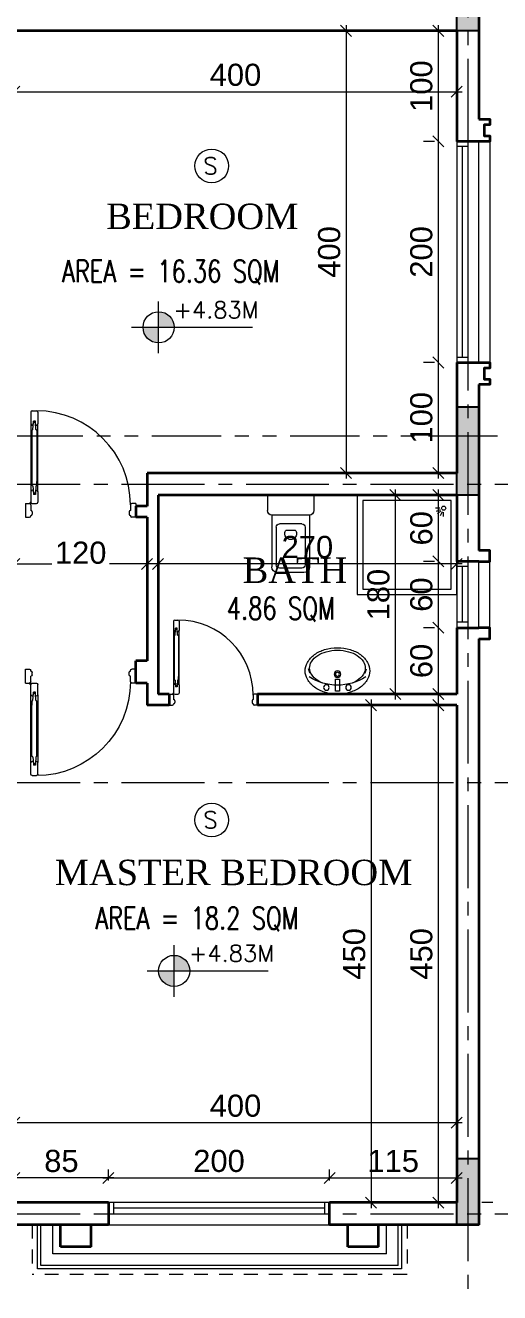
# Model space of a CAD drawing. Header units: millimetres. Extents: x -11627 to -10952, y 10244 to 10588.
# Drawn here: x -11304.41 to -11300.12, y 10449.61 to 10461.08 of the extents above; entities that cross this region are included whole.
import ezdxf

# ---------------------------------------------------------------- set-up
doc = ezdxf.new("R2010")
doc.units = ezdxf.units.MM
doc.header["$PDMODE"] = 35
for name, pattern in [('DOT', [0.25, 0, -0.25]), ('GROUND FLOOR XREF - option 3$0$FATHER FR$0$CENTER2', [1.125, 0.75, -0.125, 0.125, -0.125]), ('HIDDEN2', [0.1875, 0.125, -0.0625]), ('PHANTOM2', [1.25, 0.625, -0.125, 0.125, -0.125, 0.125, -0.125])]:
    doc.linetypes.add(name, pattern=pattern)
doc.layers.get('0').update_dxf_attribs({"lineweight": 5})
doc.layers.get('DEFPOINTS').update_dxf_attribs({"lineweight": 5})
for name, color, linetype, lineweight in [('A-AXIS LINE', 8, 'GROUND FLOOR XREF - option 3$0$FATHER FR$0$CENTER2', 0), ('A-GEN DIMS INTERNAL', 86, 'Continuous', 5), ('A-LEVEL TAG', 23, 'Continuous', 9), ('A-TEXT', 3, 'Continuous', 13), ('DIM IN', 191, 'Continuous', 5), ('DOORS', 30, 'Continuous', 9), ('FIRE', 2, 'Continuous', 5), ('S-COL HATCH', 5, 'Continuous', 15), ('SANIT', 241, 'Continuous', 0), ('SECTION', 3, 'PHANTOM2', 5), ('STAIR', 34, 'Continuous', 5), ('SYMBOLS LEVEL', 233, 'Continuous', 5), ('text1', 32, 'Continuous', 9), ('WALLS', 4, 'Continuous', 35), ('Window', 57, 'Continuous', 13)]:
    doc.layers.add(name, color=color, linetype=linetype, lineweight=lineweight)
for name, color, linetype in [('A-SECTION LINE', 230, 'GROUND FLOOR XREF - option 3$0$FATHER FR$0$CENTER2'), ('CivilDefense', 2, 'Continuous'), ('col1', 6, 'Continuous')]:
    doc.layers.add(name, color=color, linetype=linetype)
doc.styles.add('GROUND FLOOR XREF - option 3$0$STYLE1', font='arial.ttf', dxfattribs={"height": 0.2})
doc.styles.add('ROMANS', font='romans.shx', dxfattribs={"width": 0.85})
doc.styles.add('SIMPLEX', font='romans.shx', dxfattribs={"width": 0.75})
doc.styles.add('STYLE2', font='times.ttf', dxfattribs={"height": 0.25})
doc.styles.add('T20-200', font='ROMANS.SHX', dxfattribs={"height": 0.4})
doc.dimstyles.new('DIM 100', dxfattribs={"dimtxt": 0.2, "dimasz": 0.1, "dimexe": 0.15, "dimexo": 0.2, "dimgap": 0.05, "dimtad": 1, "dimdec": 0, "dimlfac": 100, "dimzin": 1, "dimdsep": 46, "dimtxsty": 'GROUND FLOOR XREF - option 3$0$STYLE1', "dimblk": 'OBLIQUE', "dimcen": 0.02, "dimdle": 0.05, "dimclrd": 256, "dimclre": 6, "dimclrt": 3, "dimadec": 1, "dimazin": 0, "dimtfac": 0.9, "dimtdec": 0, "dimtix": 1, "dimtofl": 0, "dimtmove": 2, "dimatfit": 3, "dimldrblk": 'ARCHTICK', "dimfxl": 1, "dimtolj": 1, "dimtzin": 12, "dimlwd": -1, "dimlwe": -1, "dimarcsym": 0})

# ---------------------------------------------------------------- blocks, each defined once
blk = doc.blocks.new('_Oblique')
at = {"color": 0, "linetype": 'ByBlock', "lineweight": -2}
blk.add_line((-0.5, -0.5), (0.5, 0.5), dxfattribs=at)
blk = doc.blocks.new('*D973')
at = {"layer": 'A-GEN DIMS INTERNAL', "color": 6, "linetype": 'DOT', "transparency": 16777216}
for p, q in [((-11300.655, 10454.926), (-11301.43, 10454.926)), ((-11300.18, 10450.426), (-11301.43, 10450.426))]:
    blk.add_line(p, q, dxfattribs=at)
at = {"layer": 'A-GEN DIMS INTERNAL', "transparency": 16777216}
blk.add_line((-11301.28, 10454.976), (-11301.28, 10450.376), dxfattribs=at)
at = {"layer": 'DEFPOINTS', "color": 0, "transparency": 16777216}
for p in [(-11300.455, 10454.926), (-11301.28, 10450.426), (-11299.98, 10450.426)]:
    blk.add_point(p, dxfattribs=at)
at = {"layer": 'A-GEN DIMS INTERNAL', "transparency": 16777216, "xscale": 0.1, "yscale": 0.1, "zscale": 0.1}
for p, rotation in [((-11301.28, 10454.926), 90), ((-11301.28, 10450.426), 270)]:
    blk.add_blockref('_Oblique', p, dxfattribs=dict(at, rotation=rotation))
at = {"layer": 'A-GEN DIMS INTERNAL', "color": 3, "transparency": 16777216, "insert": (-11301.432, 10452.676), "char_height": 0.2, "attachment_point": 5, "rotation": 90, "style": 'GROUND FLOOR XREF - option 3$0$STYLE1'}
blk.add_mtext('\\A1;450', dxfattribs=at)
blk = doc.blocks.new('_ArchTick')
at = {"color": 0, "linetype": 'ByBlock', "const_width": 0.15}
blk.add_lwpolyline([(-0.5, -0.5), (0.5, 0.5)], dxfattribs=at)
blk = doc.blocks.new('*D978')
at = {"layer": 'A-GEN DIMS INTERNAL', "color": 6, "linetype": 'DOT', "transparency": 16777216}
for p, q in [((-11304.506, 10451.35), (-11304.506, 10451.3)), ((-11300.506, 10450.913), (-11300.506, 10451.3))]:
    blk.add_line(p, q, dxfattribs=at)
at = {"layer": 'A-GEN DIMS INTERNAL', "transparency": 16777216}
blk.add_line((-11304.556, 10451.15), (-11300.456, 10451.15), dxfattribs=at)
at = {"layer": 'DEFPOINTS', "color": 0, "transparency": 16777216}
for p in [(-11304.506, 10451.15), (-11300.506, 10451.15), (-11300.506, 10450.713)]:
    blk.add_point(p, dxfattribs=at)
at = {"layer": 'A-GEN DIMS INTERNAL', "transparency": 16777216, "xscale": 0.1, "yscale": 0.1, "zscale": 0.1, "rotation": 180}
blk.add_blockref('_Oblique', (-11304.506, 10451.15), dxfattribs=at)
at = {"layer": 'A-GEN DIMS INTERNAL', "transparency": 16777216, "xscale": 0.1, "yscale": 0.1, "zscale": 0.1}
blk.add_blockref('_Oblique', (-11300.506, 10451.15), dxfattribs=at)
at = {"layer": 'A-GEN DIMS INTERNAL', "color": 3, "transparency": 16777216, "insert": (-11302.506, 10451.302), "char_height": 0.2, "attachment_point": 5, "style": 'GROUND FLOOR XREF - option 3$0$STYLE1'}
blk.add_mtext('\\A1;400', dxfattribs=at)
blk = doc.blocks.new('D-P-10-80')
at = {"color": 0}
for p, q in [((0.04, 0.76), (0.04, 0.6753)), ((0.05, 0.77), (0.08, 0.77)), ((0.09, 0.76), (0.09, 0.6753)), ((0.043, 0.6753), (0.04, 0.6753)), ((0.04, 0.6753), (0.04, 0.1853)), ((0.0542, 0.6339), (0.0577, 0.6853)), ((0.0559, 0.6657), (0.0578, 0.6953)), ((0.0723, 0.6853), (0.0577, 0.6853)), ((0.0722, 0.6953), (0.0578, 0.6953)), ((0.0741, 0.6657), (0.0722, 0.6953)), ((0.0758, 0.6339), (0.0723, 0.6853)), ((0.087, 0.6753), (0.09, 0.6753)), ((0.09, 0.1853), (0.09, 0.6753)), ((0.0462, 0.6273), (0.0462, 0.2333)), ((0.0477, 0.6273), (0.0462, 0.6273)), ((0.0823, 0.6273), (0.0837, 0.6273)), ((0.0837, 0.6273), (0.0837, 0.2333)), ((0.043, 0.1853), (0.04, 0.1853)), ((0.04, 0.1853), (0.04, 0.11)), ((0.0462, 0.2333), (0.0462, 0.2594)), ((0.0477, 0.2333), (0.0462, 0.2333)), ((0.0542, 0.2267), (0.0577, 0.1753)), ((0.0559, 0.1949), (0.0578, 0.1653)), ((0.0741, 0.1949), (0.0722, 0.1653)), ((0.0758, 0.2267), (0.0723, 0.1753)), ((0.0823, 0.2333), (0.0837, 0.2333)), ((0.0837, 0.2333), (0.0837, 0.2594)), ((0.087, 0.1853), (0.09, 0.1853)), ((0.09, 0.1853), (0.09, 0.11)), ((0, 0.1), (0.03, 0.1)), ((0, 0.1), (0, 0)), ((0.0275, 0.1015), (0.0275, 0.101)), ((0.0285, 0.1025), (0.0365, 0.1025)), ((0.0285, 0.1), (0.0375, 0.1)), ((0.0332, 0.1025), (0.0355, 0.1025)), ((0.0365, 0.1025), (0.0348, 0.1025)), ((0.0375, 0.1115), (0.0375, 0.1035)), ((0.0375, 0.1045), (0.0375, 0.1035)), ((0.0418, 0.1025), (0.0375, 0.1025)), ((0.0375, 0.1025), (0.0375, 0.0981)), ((0.0385, 0.1125), (0.039, 0.1125)), ((0.04, 0.1115), (0.04, 0.1025)), ((0.05, 0.1), (0.08, 0.1)), ((0.0723, 0.1753), (0.0577, 0.1753)), ((0.0722, 0.1653), (0.0578, 0.1653)), ((0.8, 0.1), (0.77, 0.1)), ((0.8, 0.1), (0.8, 0)), ((0, 0), (0.03, 0)), ((0.04, 0.09), (0.04, 0.05)), ((0.04, 0.05), (0.04, 0.05)), ((0.04, 0.013), (0.04, 0.01)), ((0.05, 0.04), (0.05, 0.023)), ((0.75, 0.04), (0.75, 0.023)), ((0.76, 0.09), (0.76, 0.05)), ((0.76, 0.05), (0.76, 0.05)), ((0.76, 0.013), (0.76, 0.01)), ((0.8, 0), (0.77, 0))]:
    blk.add_line(p, q, dxfattribs=at)
for radius in [0.00367, 0.00201]:
    blk.add_circle((0.0375, 0.1025), radius, dxfattribs=at)
for centre, radius, start, end in [((0.05, 0.76), 0.01, 90, 180), ((0.08, 0.76), 0.01, 0, 90), ((0.08, 0.09), 0.68, 0, 90), ((0.053, 0.6753), 0.01, 180, 286.63777), ((0.077, 0.6753), 0.01, 253.36223, 0), ((0.0542, 0.6273), 0.00659, 89.38142, 180.00035), ((0.0757, 0.6273), 0.00659, 359.9999, 90.61858), ((0.053, 0.1853), 0.01, 73.36223, 180), ((0.0542, 0.2333), 0.00659, 179.99965, 270.61858), ((0.077, 0.1853), 0.01, 0, 106.63777), ((0.0757, 0.2333), 0.00659, 269.38142, 0.0001), ((0.0285, 0.1015), 0.001, 90, 180), ((0.0285, 0.101), 0.001, 180, 270), ((0.03, 0.09), 0.01, 0, 90), ((0.0365, 0.1035), 0.001, 270, 0), ((0.0385, 0.1115), 0.001, 90, 180), ((0.0375, 0.1025), 0.0025, 270, 0), ((0.039, 0.1115), 0.001, 0, 90), ((0.05, 0.11), 0.01, 180, 270), ((0.08, 0.11), 0.01, 270, 0), ((0.77, 0.09), 0.01, 90, 180), ((0.03, 0.01), 0.01, 270, 0), ((0.04, 0.04), 0.01, 0, 90), ((0.04, 0.023), 0.01, 270, 0), ((0.76, 0.04), 0.01, 90, 180), ((0.76, 0.023), 0.01, 180, 270), ((0.77, 0.01), 0.01, 180, 270)]:
    blk.add_arc(centre, radius, start, end, dxfattribs=at)
blk = doc.blocks.new('*D980')
at = {"layer": 'A-GEN DIMS INTERNAL', "transparency": 16777216}
blk.add_line((-11301.06, 10454.976), (-11301.06, 10456.876), dxfattribs=at)
at = {"layer": 'A-GEN DIMS INTERNAL', "color": 6, "linetype": 'DOT', "transparency": 16777216}
for p, q in [((-11301.26, 10456.826), (-11301.21, 10456.826)), ((-11301.26, 10455.026), (-11301.21, 10455.026))]:
    blk.add_line(p, q, dxfattribs=at)
at = {"layer": 'DEFPOINTS', "color": 0, "transparency": 16777216}
for p in [(-11301.06, 10456.826), (-11301.06, 10456.826), (-11301.06, 10455.026)]:
    blk.add_point(p, dxfattribs=at)
at = {"layer": 'A-GEN DIMS INTERNAL', "transparency": 16777216, "xscale": 0.1, "yscale": 0.1, "zscale": 0.1}
for p, rotation in [((-11301.06, 10456.826), 90), ((-11301.06, 10455.026), 270)]:
    blk.add_blockref('_Oblique', p, dxfattribs=dict(at, rotation=rotation))
at = {"layer": 'A-GEN DIMS INTERNAL', "color": 3, "transparency": 16777216, "insert": (-11301.213, 10455.926), "char_height": 0.2, "attachment_point": 5, "rotation": 90, "style": 'GROUND FLOOR XREF - option 3$0$STYLE1'}
blk.add_mtext('\\A1;180', dxfattribs=at)
blk = doc.blocks.new('*D981')
at = {"layer": 'A-GEN DIMS INTERNAL', "transparency": 16777216}
blk.add_line((-11300.456, 10456.204), (-11303.256, 10456.204), dxfattribs=at)
at = {"layer": 'A-GEN DIMS INTERNAL', "color": 6, "linetype": 'DOT', "transparency": 16777216}
for p, q in [((-11303.206, 10456.071), (-11303.206, 10456.054)), ((-11300.506, 10456.071), (-11300.506, 10456.054))]:
    blk.add_line(p, q, dxfattribs=at)
at = {"layer": 'DEFPOINTS', "color": 0, "transparency": 16777216}
for p in [(-11303.206, 10456.271), (-11300.506, 10456.271), (-11303.206, 10456.204)]:
    blk.add_point(p, dxfattribs=at)
at = {"layer": 'A-GEN DIMS INTERNAL', "transparency": 16777216, "xscale": 0.1, "yscale": 0.1, "zscale": 0.1, "rotation": 180}
blk.add_blockref('_Oblique', (-11303.206, 10456.204), dxfattribs=at)
at = {"layer": 'A-GEN DIMS INTERNAL', "transparency": 16777216, "xscale": 0.1, "yscale": 0.1, "zscale": 0.1}
blk.add_blockref('_Oblique', (-11300.506, 10456.204), dxfattribs=at)
at = {"layer": 'A-GEN DIMS INTERNAL', "color": 3, "transparency": 16777216, "insert": (-11301.856, 10456.356), "char_height": 0.2, "attachment_point": 5, "style": 'GROUND FLOOR XREF - option 3$0$STYLE1'}
blk.add_mtext('\\A1;270', dxfattribs=at)
blk = doc.blocks.new('A$C29A4714D')
at = {"layer": 'SYMBOLS LEVEL'}
for p, q in [((-0.21, 0), (-0.21, -0.14)), ((-0.21, 0), (0.21, 0)), ((0.21, 0), (0.21, -0.14)), ((-0.17, -0.18), (0.17, -0.18)), ((-0.17, -0.18), (-0.17, -0.65)), ((0.17, -0.18), (0.17, -0.65)), ((-0.13, -0.29), (-0.13, -0.63)), ((-0.1, -0.26), (0.1, -0.26)), ((-0.044, -0.319), (0.044, -0.319)), ((0.13, -0.29), (0.13, -0.63)), ((-0.1, -0.66), (0.1, -0.66)), ((-0.12, -0.7), (0.12, -0.7))]:
    blk.add_line(p, q, dxfattribs=at)
blk.add_lwpolyline([(-0.044, -0.319, 0.054167), (-0.049, -0.329, 0.099427), (-0.053, -0.349, 0.099427), (-0.049, -0.369, 0.098874), (-0.038, -0.386, 0.098102), (-0.02, -0.398, 0.097563), (0, -0.402, 0.097563), (0.02, -0.398, 0.098102), (0.038, -0.386, 0.098874), (0.049, -0.369, 0.099427), (0.053, -0.349, 0.099427), (0.049, -0.329, 0.054167), (0.044, -0.319, 0.098102)], format="xyb", dxfattribs=at)
for centre, radius, start, end in [((-0.17, -0.14), 0.04, 180, 270), ((0.17, -0.14), 0.04, 270, 0), ((-0.1, -0.29), 0.03, 90, 180), ((0.1, -0.29), 0.03, 0, 90), ((-0.12, -0.65), 0.05, 180, 270), ((-0.1, -0.63), 0.03, 180, 270), ((0.1, -0.63), 0.03, 270, 0), ((0.12, -0.65), 0.05, 270, 0)]:
    blk.add_arc(centre, radius, start, end, dxfattribs=at)
blk = doc.blocks.new('A$C1227080D')
at = {"layer": 'SYMBOLS LEVEL'}
blk.add_lwpolyline([(0.292, 0.21, 0.131574), (0.272, 0.286, 0.10661), (0.207, 0.358, 0.083598), (0.116, 0.403, 0.07239), (0, 0.42, 0.07239), (-0.116, 0.403, 0.083598), (-0.207, 0.358, 0.10661), (-0.272, 0.286, 0.131574), (-0.292, 0.21, 0.131574), (-0.272, 0.134, 0.10661), (-0.207, 0.062, 0.083598), (-0.116, 0.017, 0.07239), (0, 0, 0.07239), (0.116, 0.017, 0.083598), (0.207, 0.062, 0.10661), (0.272, 0.134, 0.131574)], format="xyb", close=True, dxfattribs=at)
for points in [[(0.139, 0.101, 0.040392), (0.178, 0.122, 0.107175), (0.235, 0.179, 0.144796), (0.252, 0.236, 0.144796), (0.235, 0.293, 0.107175), (0.178, 0.35, 0.077612), (0.101, 0.384, 0.064769), (0, 0.397, 0.064769), (-0.101, 0.384, 0.077612), (-0.178, 0.35, 0.107175), (-0.235, 0.293, 0.144796), (-0.252, 0.236, 0.144796), (-0.235, 0.179, 0.107175), (-0.178, 0.122, 0.040392), (-0.139, 0.101, 0.064769)], [(-0.256, 0.157, 0.147437), (0, 0.081, 0.147437), (0.256, 0.157)]]:
    blk.add_lwpolyline(points, format="xyb", dxfattribs=at)
for points in [[(-0.241, 0.189), (-0.251, 0.194), (-0.262, 0.23)], [(0.241, 0.189), (0.251, 0.194), (0.262, 0.23)]]:
    blk.add_lwpolyline(points, dxfattribs=at)
blk.add_lwpolyline([(-0.017, 0.135), (-0.017, 0.028), (0.017, 0.028), (0.017, 0.135)], close=True, dxfattribs=at)
for centre, radius in [((0, 0.18), 0.0297), ((0, 0.18), 0.018), ((-0.1, 0.06), 0.0251), ((0.1, 0.06), 0.0251)]:
    blk.add_circle(centre, radius, dxfattribs=at)
blk = doc.blocks.new('*D986')
at = {"layer": 'A-GEN DIMS INTERNAL', "color": 6, "linetype": 'DOT', "transparency": 16777216}
for p, q in [((-11303.655, 10450.626), (-11303.655, 10450.8)), ((-11301.655, 10450.626), (-11301.655, 10450.8))]:
    blk.add_line(p, q, dxfattribs=at)
at = {"layer": 'A-GEN DIMS INTERNAL', "transparency": 16777216}
blk.add_line((-11303.705, 10450.65), (-11301.605, 10450.65), dxfattribs=at)
at = {"layer": 'DEFPOINTS', "color": 0, "transparency": 16777216}
for p in [(-11301.655, 10450.65), (-11303.655, 10450.426), (-11301.655, 10450.426)]:
    blk.add_point(p, dxfattribs=at)
at = {"layer": 'A-GEN DIMS INTERNAL', "transparency": 16777216, "xscale": 0.1, "yscale": 0.1, "zscale": 0.1, "rotation": 180}
blk.add_blockref('_Oblique', (-11303.655, 10450.65), dxfattribs=at)
at = {"layer": 'A-GEN DIMS INTERNAL', "transparency": 16777216, "xscale": 0.1, "yscale": 0.1, "zscale": 0.1}
blk.add_blockref('_Oblique', (-11301.655, 10450.65), dxfattribs=at)
at = {"layer": 'A-GEN DIMS INTERNAL', "color": 3, "transparency": 16777216, "insert": (-11302.655, 10450.802), "char_height": 0.2, "attachment_point": 5, "style": 'GROUND FLOOR XREF - option 3$0$STYLE1'}
blk.add_mtext('\\A1;200', dxfattribs=at)
blk = doc.blocks.new('*D987')
at = {"layer": 'A-GEN DIMS INTERNAL', "color": 6, "linetype": 'DOT', "transparency": 16777216}
for p, q in [((-11301.655, 10450.626), (-11301.655, 10450.8)), ((-11300.506, 10450.626), (-11300.506, 10450.8))]:
    blk.add_line(p, q, dxfattribs=at)
at = {"layer": 'A-GEN DIMS INTERNAL', "transparency": 16777216}
blk.add_line((-11301.705, 10450.65), (-11300.456, 10450.65), dxfattribs=at)
at = {"layer": 'DEFPOINTS', "color": 0, "transparency": 16777216}
for p in [(-11300.506, 10450.65), (-11301.655, 10450.426), (-11300.506, 10450.426)]:
    blk.add_point(p, dxfattribs=at)
at = {"layer": 'A-GEN DIMS INTERNAL', "transparency": 16777216, "xscale": 0.1, "yscale": 0.1, "zscale": 0.1, "rotation": 180}
blk.add_blockref('_Oblique', (-11301.655, 10450.65), dxfattribs=at)
at = {"layer": 'A-GEN DIMS INTERNAL', "transparency": 16777216, "xscale": 0.1, "yscale": 0.1, "zscale": 0.1}
blk.add_blockref('_Oblique', (-11300.506, 10450.65), dxfattribs=at)
at = {"layer": 'A-GEN DIMS INTERNAL', "color": 3, "transparency": 16777216, "insert": (-11301.08, 10450.802), "char_height": 0.2, "attachment_point": 5, "style": 'GROUND FLOOR XREF - option 3$0$STYLE1'}
blk.add_mtext('\\A1;115', dxfattribs=at)
blk = doc.blocks.new('*D997')
at = {"layer": 'A-GEN DIMS INTERNAL', "transparency": 16777216}
blk.add_line((-11300.673, 10456.876), (-11300.673, 10456.176), dxfattribs=at)
at = {"layer": 'A-GEN DIMS INTERNAL', "color": 6, "linetype": 'DOT', "transparency": 16777216}
for p, q in [((-11300.706, 10456.826), (-11300.823, 10456.826)), ((-11300.706, 10456.226), (-11300.823, 10456.226))]:
    blk.add_line(p, q, dxfattribs=at)
at = {"layer": 'DEFPOINTS', "color": 0, "transparency": 16777216}
for p in [(-11300.506, 10456.826), (-11300.673, 10456.226), (-11300.506, 10456.226)]:
    blk.add_point(p, dxfattribs=at)
at = {"layer": 'A-GEN DIMS INTERNAL', "transparency": 16777216, "xscale": 0.1, "yscale": 0.1, "zscale": 0.1}
for p, rotation in [((-11300.673, 10456.826), 90), ((-11300.673, 10456.226), 270)]:
    blk.add_blockref('_Oblique', p, dxfattribs=dict(at, rotation=rotation))
at = {"layer": 'A-GEN DIMS INTERNAL', "color": 3, "transparency": 16777216, "insert": (-11300.825, 10456.526), "char_height": 0.2, "attachment_point": 5, "rotation": 90, "style": 'GROUND FLOOR XREF - option 3$0$STYLE1'}
blk.add_mtext('\\A1;60', dxfattribs=at)
blk = doc.blocks.new('*D998')
at = {"layer": 'A-GEN DIMS INTERNAL', "transparency": 16777216}
blk.add_line((-11300.673, 10456.276), (-11300.673, 10455.576), dxfattribs=at)
at = {"layer": 'A-GEN DIMS INTERNAL', "color": 6, "linetype": 'DOT', "transparency": 16777216}
for p, q in [((-11300.706, 10456.226), (-11300.823, 10456.226)), ((-11300.706, 10455.626), (-11300.823, 10455.626))]:
    blk.add_line(p, q, dxfattribs=at)
at = {"layer": 'DEFPOINTS', "color": 0, "transparency": 16777216}
for p in [(-11300.506, 10456.226), (-11300.673, 10455.626), (-11300.506, 10455.626)]:
    blk.add_point(p, dxfattribs=at)
at = {"layer": 'A-GEN DIMS INTERNAL', "transparency": 16777216, "xscale": 0.1, "yscale": 0.1, "zscale": 0.1}
for p, rotation in [((-11300.673, 10456.226), 90), ((-11300.673, 10455.626), 270)]:
    blk.add_blockref('_Oblique', p, dxfattribs=dict(at, rotation=rotation))
at = {"layer": 'A-GEN DIMS INTERNAL', "color": 3, "transparency": 16777216, "insert": (-11300.825, 10455.926), "char_height": 0.2, "attachment_point": 5, "rotation": 90, "style": 'GROUND FLOOR XREF - option 3$0$STYLE1'}
blk.add_mtext('\\A1;60', dxfattribs=at)
blk = doc.blocks.new('*D999')
at = {"layer": 'A-GEN DIMS INTERNAL', "color": 6, "linetype": 'DOT', "transparency": 16777216}
for p, q in [((-11300.706, 10455.626), (-11300.823, 10455.626)), ((-11300.706, 10455.026), (-11300.823, 10455.026))]:
    blk.add_line(p, q, dxfattribs=at)
at = {"layer": 'A-GEN DIMS INTERNAL', "transparency": 16777216}
blk.add_line((-11300.673, 10455.676), (-11300.673, 10454.976), dxfattribs=at)
at = {"layer": 'DEFPOINTS', "color": 0, "transparency": 16777216}
for p in [(-11300.506, 10455.626), (-11300.673, 10455.026), (-11300.506, 10455.026)]:
    blk.add_point(p, dxfattribs=at)
at = {"layer": 'A-GEN DIMS INTERNAL', "transparency": 16777216, "xscale": 0.1, "yscale": 0.1, "zscale": 0.1}
for p, rotation in [((-11300.673, 10455.626), 90), ((-11300.673, 10455.026), 270)]:
    blk.add_blockref('_Oblique', p, dxfattribs=dict(at, rotation=rotation))
at = {"layer": 'A-GEN DIMS INTERNAL', "color": 3, "transparency": 16777216, "insert": (-11300.825, 10455.326), "char_height": 0.2, "attachment_point": 5, "rotation": 90, "style": 'GROUND FLOOR XREF - option 3$0$STYLE1'}
blk.add_mtext('\\A1;60', dxfattribs=at)
blk = doc.blocks.new('*D1000')
at = {"layer": 'A-GEN DIMS INTERNAL', "color": 6, "linetype": 'DOT', "transparency": 16777216}
for p, q in [((-11300.706, 10454.926), (-11300.823, 10454.926)), ((-11300.706, 10450.426), (-11300.823, 10450.426))]:
    blk.add_line(p, q, dxfattribs=at)
at = {"layer": 'A-GEN DIMS INTERNAL', "transparency": 16777216}
blk.add_line((-11300.673, 10454.976), (-11300.673, 10450.376), dxfattribs=at)
at = {"layer": 'DEFPOINTS', "color": 0, "transparency": 16777216}
for p in [(-11300.506, 10454.926), (-11300.673, 10450.426), (-11300.506, 10450.426)]:
    blk.add_point(p, dxfattribs=at)
at = {"layer": 'A-GEN DIMS INTERNAL', "transparency": 16777216, "xscale": 0.1, "yscale": 0.1, "zscale": 0.1}
for p, rotation in [((-11300.673, 10454.926), 90), ((-11300.673, 10450.426), 270)]:
    blk.add_blockref('_Oblique', p, dxfattribs=dict(at, rotation=rotation))
at = {"layer": 'A-GEN DIMS INTERNAL', "color": 3, "transparency": 16777216, "insert": (-11300.825, 10452.676), "char_height": 0.2, "attachment_point": 5, "rotation": 90, "style": 'GROUND FLOOR XREF - option 3$0$STYLE1'}
blk.add_mtext('\\A1;450', dxfattribs=at)
blk = doc.blocks.new('*D1004')
at = {"layer": 'A-GEN DIMS INTERNAL', "color": 6, "linetype": 'DOT', "transparency": 16777216}
for p, q in [((-11304.506, 10450.626), (-11304.506, 10450.8)), ((-11303.655, 10450.626), (-11303.655, 10450.8))]:
    blk.add_line(p, q, dxfattribs=at)
at = {"layer": 'A-GEN DIMS INTERNAL', "transparency": 16777216}
blk.add_line((-11303.605, 10450.65), (-11304.556, 10450.65), dxfattribs=at)
at = {"layer": 'DEFPOINTS', "color": 0, "transparency": 16777216}
for p in [(-11304.506, 10450.65), (-11304.506, 10450.426), (-11303.655, 10450.426)]:
    blk.add_point(p, dxfattribs=at)
at = {"layer": 'A-GEN DIMS INTERNAL', "transparency": 16777216, "xscale": 0.1, "yscale": 0.1, "zscale": 0.1, "rotation": 180}
blk.add_blockref('_Oblique', (-11304.506, 10450.65), dxfattribs=at)
at = {"layer": 'A-GEN DIMS INTERNAL', "transparency": 16777216, "xscale": 0.1, "yscale": 0.1, "zscale": 0.1}
blk.add_blockref('_Oblique', (-11303.655, 10450.65), dxfattribs=at)
at = {"layer": 'A-GEN DIMS INTERNAL', "color": 3, "transparency": 16777216, "insert": (-11304.08, 10450.802), "char_height": 0.2, "attachment_point": 5, "style": 'GROUND FLOOR XREF - option 3$0$STYLE1'}
blk.add_mtext('\\A1;85', dxfattribs=at)
blk = doc.blocks.new('*D1021')
at = {"layer": 'A-GEN DIMS INTERNAL', "color": 6, "linetype": 'DOT', "transparency": 16777216}
for p, q in [((-11301.453, 10461.026), (-11301.656, 10461.026)), ((-11301.453, 10457.026), (-11301.656, 10457.026))]:
    blk.add_line(p, q, dxfattribs=at)
at = {"layer": 'A-GEN DIMS INTERNAL', "transparency": 16777216}
blk.add_line((-11301.506, 10461.076), (-11301.506, 10456.976), dxfattribs=at)
at = {"layer": 'DEFPOINTS', "color": 0, "transparency": 16777216}
for p in [(-11301.253, 10461.026), (-11301.506, 10457.026), (-11301.253, 10457.026)]:
    blk.add_point(p, dxfattribs=at)
at = {"layer": 'A-GEN DIMS INTERNAL', "transparency": 16777216, "xscale": 0.1, "yscale": 0.1, "zscale": 0.1}
for p, rotation in [((-11301.506, 10461.026), 90), ((-11301.506, 10457.026), 270)]:
    blk.add_blockref('_Oblique', p, dxfattribs=dict(at, rotation=rotation))
at = {"layer": 'A-GEN DIMS INTERNAL', "color": 3, "transparency": 16777216, "insert": (-11301.658, 10459.026), "char_height": 0.2, "attachment_point": 5, "rotation": 90, "style": 'GROUND FLOOR XREF - option 3$0$STYLE1'}
blk.add_mtext('\\A1;400', dxfattribs=at)
blk = doc.blocks.new('*D1023')
at = {"layer": 'A-GEN DIMS INTERNAL', "color": 6, "linetype": 'DOT', "transparency": 16777216}
for p, q in [((-11304.506, 10456.081), (-11304.506, 10456.354)), ((-11303.306, 10456.161), (-11303.306, 10456.354))]:
    blk.add_line(p, q, dxfattribs=at)
at = {"layer": 'A-GEN DIMS INTERNAL', "transparency": 16777216}
for p, q in [((-11304.556, 10456.204), (-11304.167, 10456.204)), ((-11303.256, 10456.204), (-11303.645, 10456.204))]:
    blk.add_line(p, q, dxfattribs=at)
at = {"layer": 'DEFPOINTS', "color": 0, "transparency": 16777216}
for p in [(-11304.506, 10456.204), (-11303.306, 10455.961), (-11304.506, 10455.881)]:
    blk.add_point(p, dxfattribs=at)
at = {"layer": 'A-GEN DIMS INTERNAL', "transparency": 16777216, "xscale": 0.1, "yscale": 0.1, "zscale": 0.1, "rotation": 180}
blk.add_blockref('_Oblique', (-11304.506, 10456.204), dxfattribs=at)
at = {"layer": 'A-GEN DIMS INTERNAL', "transparency": 16777216, "xscale": 0.1, "yscale": 0.1, "zscale": 0.1}
blk.add_blockref('_Oblique', (-11303.306, 10456.204), dxfattribs=at)
at = {"layer": 'A-GEN DIMS INTERNAL', "color": 3, "transparency": 16777216, "insert": (-11303.906, 10456.304), "char_height": 0.2, "attachment_point": 5, "style": 'GROUND FLOOR XREF - option 3$0$STYLE1'}
blk.add_mtext('\\A1;120', dxfattribs=at)
blk = doc.blocks.new('*D1027')
at = {"layer": 'A-GEN DIMS INTERNAL', "color": 6, "linetype": 'DOT', "transparency": 16777216}
for p, q in [((-11304.506, 10460.826), (-11304.506, 10460.325)), ((-11300.506, 10460.826), (-11300.506, 10460.325))]:
    blk.add_line(p, q, dxfattribs=at)
at = {"layer": 'A-GEN DIMS INTERNAL', "transparency": 16777216}
blk.add_line((-11304.556, 10460.475), (-11300.456, 10460.475), dxfattribs=at)
at = {"layer": 'DEFPOINTS', "color": 0, "transparency": 16777216}
for p in [(-11304.506, 10461.026), (-11300.506, 10461.026), (-11300.506, 10460.475)]:
    blk.add_point(p, dxfattribs=at)
at = {"layer": 'A-GEN DIMS INTERNAL', "transparency": 16777216, "xscale": 0.1, "yscale": 0.1, "zscale": 0.1, "rotation": 180}
blk.add_blockref('_Oblique', (-11304.506, 10460.475), dxfattribs=at)
at = {"layer": 'A-GEN DIMS INTERNAL', "transparency": 16777216, "xscale": 0.1, "yscale": 0.1, "zscale": 0.1}
blk.add_blockref('_Oblique', (-11300.506, 10460.475), dxfattribs=at)
at = {"layer": 'A-GEN DIMS INTERNAL', "color": 3, "transparency": 16777216, "insert": (-11302.506, 10460.627), "char_height": 0.2, "attachment_point": 5, "style": 'GROUND FLOOR XREF - option 3$0$STYLE1'}
blk.add_mtext('\\A1;400', dxfattribs=at)
blk = doc.blocks.new('*D1086')
at = {"layer": 'A-GEN DIMS INTERNAL', "color": 6, "linetype": 'DOT', "transparency": 16777216}
for p, q in [((-11300.706, 10461.026), (-11300.823, 10461.026)), ((-11300.706, 10460.026), (-11300.823, 10460.026))]:
    blk.add_line(p, q, dxfattribs=at)
at = {"layer": 'A-GEN DIMS INTERNAL', "transparency": 16777216}
blk.add_line((-11300.673, 10461.076), (-11300.673, 10459.976), dxfattribs=at)
at = {"layer": 'DEFPOINTS', "color": 0, "transparency": 16777216}
for p in [(-11300.506, 10461.026), (-11300.673, 10460.026), (-11300.506, 10460.026)]:
    blk.add_point(p, dxfattribs=at)
at = {"layer": 'A-GEN DIMS INTERNAL', "transparency": 16777216, "xscale": 0.1, "yscale": 0.1, "zscale": 0.1}
for p, rotation in [((-11300.673, 10461.026), 90), ((-11300.673, 10460.026), 270)]:
    blk.add_blockref('_Oblique', p, dxfattribs=dict(at, rotation=rotation))
at = {"layer": 'A-GEN DIMS INTERNAL', "color": 3, "transparency": 16777216, "insert": (-11300.825, 10460.526), "char_height": 0.2, "attachment_point": 5, "rotation": 90, "style": 'GROUND FLOOR XREF - option 3$0$STYLE1'}
blk.add_mtext('\\A1;100', dxfattribs=at)
blk = doc.blocks.new('*D1087')
at = {"layer": 'A-GEN DIMS INTERNAL', "transparency": 16777216}
blk.add_line((-11300.673, 10460.076), (-11300.673, 10457.976), dxfattribs=at)
at = {"layer": 'A-GEN DIMS INTERNAL', "color": 6, "linetype": 'DOT', "transparency": 16777216}
for p, q in [((-11300.706, 10460.026), (-11300.823, 10460.026)), ((-11300.706, 10458.026), (-11300.823, 10458.026))]:
    blk.add_line(p, q, dxfattribs=at)
at = {"layer": 'DEFPOINTS', "color": 0, "transparency": 16777216}
for p in [(-11300.506, 10460.026), (-11300.673, 10458.026), (-11300.506, 10458.026)]:
    blk.add_point(p, dxfattribs=at)
at = {"layer": 'A-GEN DIMS INTERNAL', "transparency": 16777216, "xscale": 0.1, "yscale": 0.1, "zscale": 0.1}
for p, rotation in [((-11300.673, 10460.026), 90), ((-11300.673, 10458.026), 270)]:
    blk.add_blockref('_Oblique', p, dxfattribs=dict(at, rotation=rotation))
at = {"layer": 'A-GEN DIMS INTERNAL', "color": 3, "transparency": 16777216, "insert": (-11300.825, 10459.026), "char_height": 0.2, "attachment_point": 5, "rotation": 90, "style": 'GROUND FLOOR XREF - option 3$0$STYLE1'}
blk.add_mtext('\\A1;200', dxfattribs=at)
blk = doc.blocks.new('*D1088')
at = {"layer": 'A-GEN DIMS INTERNAL', "color": 6, "linetype": 'DOT', "transparency": 16777216}
for p, q in [((-11300.706, 10458.026), (-11300.823, 10458.026)), ((-11300.706, 10457.026), (-11300.823, 10457.026))]:
    blk.add_line(p, q, dxfattribs=at)
at = {"layer": 'A-GEN DIMS INTERNAL', "transparency": 16777216}
blk.add_line((-11300.673, 10458.076), (-11300.673, 10456.976), dxfattribs=at)
at = {"layer": 'DEFPOINTS', "color": 0, "transparency": 16777216}
for p in [(-11300.506, 10458.026), (-11300.673, 10457.026), (-11300.506, 10457.026)]:
    blk.add_point(p, dxfattribs=at)
at = {"layer": 'A-GEN DIMS INTERNAL', "transparency": 16777216, "xscale": 0.1, "yscale": 0.1, "zscale": 0.1}
for p, rotation in [((-11300.673, 10458.026), 90), ((-11300.673, 10457.026), 270)]:
    blk.add_blockref('_Oblique', p, dxfattribs=dict(at, rotation=rotation))
at = {"layer": 'A-GEN DIMS INTERNAL', "color": 3, "transparency": 16777216, "insert": (-11300.825, 10457.526), "char_height": 0.2, "attachment_point": 5, "rotation": 90, "style": 'GROUND FLOOR XREF - option 3$0$STYLE1'}
blk.add_mtext('\\A1;100', dxfattribs=at)
blk = doc.blocks.new('TGTGTGTGTGTGTG')
at = {"layer": 'A-AXIS LINE'}
for p, q in [((-11374.887, 10474.272), (-11374.887, 10449.612)), ((-11398.267, 10456.926), (-11373.892, 10456.926)), ((-11398.267, 10454.226), (-11373.892, 10454.226)), ((-11398.267, 10450.326), (-11373.892, 10450.326))]:
    blk.add_line(p, q, dxfattribs=at)
blk = doc.blocks.new('DDW')
at = {"layer": 'SYMBOLS LEVEL'}
h = blk.add_hatch(color=256, dxfattribs=at)
edge = h.paths.add_edge_path()
edge.add_line((-11621.43, 10035.115), (-11621.43, 10034.975))
edge.add_line((-11621.43, 10034.975), (-11621.289, 10034.975))
edge.add_arc((-11621.43, 10034.975), 0.141, 0, 90)
edge = h.paths.add_edge_path()
edge.add_line((-11621.43, 10034.834), (-11621.43, 10034.975))
edge.add_line((-11621.43, 10034.975), (-11621.571, 10034.975))
edge.add_arc((-11621.43, 10034.975), 0.141, 180, 270)
for p, q in [((-11621.43, 10034.74), (-11621.43, 10035.209)), ((-11621.674, 10034.975), (-11620.58, 10034.975))]:
    blk.add_line(p, q, dxfattribs=at)
blk.add_circle((-11621.43, 10034.975), 0.141, dxfattribs=at)
blk = doc.blocks.new('1220')
at = {"layer": 'SECTION'}
blk.add_line((-11271.971, 10187.112), (-11247.238, 10187.112), dxfattribs=at)
blk = doc.blocks.new('GRGRGRGR')
at = {"layer": 'STAIR', "linetype": 'HIDDEN2'}
for p, q in [((-11256.756, 10353.105, -5.564), (-11256.756, 10352.656, -5.564)), ((-11253.365, 10353.105, -5.564), (-11253.365, 10352.656, -5.564)), ((-11253.365, 10352.656), (-11256.756, 10352.656))]:
    blk.add_line(p, q, dxfattribs=at)
at = {"layer": 'STAIR'}
for p, q in [((-11256.707, 10352.705, -5.876), (-11256.707, 10353.105, -5.876)), ((-11256.677, 10352.735, -5.564), (-11256.677, 10353.105, -5.564)), ((-11256.569, 10352.842, -5.564), (-11256.569, 10353.105, -5.564)), ((-11253.552, 10352.842, -5.564), (-11253.552, 10353.105, -5.564)), ((-11253.444, 10352.735, -5.564), (-11253.444, 10353.105, -5.564)), ((-11253.414, 10353.105, -5.564), (-11253.414, 10352.705, -5.564)), ((-11253.552, 10352.842), (-11256.569, 10352.842)), ((-11253.414, 10352.705), (-11256.707, 10352.705)), ((-11253.444, 10352.735), (-11256.677, 10352.735))]:
    blk.add_line(p, q, dxfattribs=at)
at = {"layer": 'WALLS'}
for p, q in [((-11256.498, 10352.905, -0.002), (-11256.498, 10353.105, -0.002)), ((-11256.22, 10352.905, -0.002), (-11256.22, 10353.105, -0.002)), ((-11253.901, 10352.905, -0.002), (-11253.901, 10353.105, -0.002)), ((-11253.623, 10352.905, -0.002), (-11253.623, 10353.105, -0.002)), ((-11256.22, 10352.905, 0.492), (-11256.498, 10352.905, 1.372)), ((-11253.623, 10352.905, 0.492), (-11253.901, 10352.905, 1.372))]:
    blk.add_line(p, q, dxfattribs=at)
blk = doc.blocks.new('gcol')
at = {"layer": 'S-COL HATCH', "linetype": 'Continuous'}
h = blk.add_hatch(color=256, dxfattribs=at)
h.dxf.hatch_style = 1
h.paths.add_polyline_path([(63.939, 11.6), (64.139, 11.6), (64.139, 10.8), (63.939, 10.8)])
h = blk.add_hatch(color=256, dxfattribs=at)
h.dxf.hatch_style = 1
h.paths.add_polyline_path([(63.939, 7.4), (64.139, 7.4), (64.139, 6.6), (63.939, 6.6)])
h = blk.add_hatch(color=256, dxfattribs=at)
h.dxf.hatch_style = 1
h.paths.add_polyline_path([(63.939, 0.6), (64.139, 0.6), (64.139, 0), (63.939, 0)])
at = {"layer": 'col1'}
for points in [[(63.939, 11.6), (64.139, 11.6), (64.139, 10.8), (63.939, 10.8)], [(63.939, 7.4), (64.139, 7.4), (64.139, 6.6), (63.939, 6.6)], [(63.939, 0.6), (64.139, 0.6), (64.139, 0), (63.939, 0)]]:
    blk.add_lwpolyline(points, close=True, dxfattribs=at)

msp = doc.modelspace()

# ---------------------------------------------------------------- linework, layer by layer
at = {"color": 8, "lineweight": 0}
for p, q in [((-11300.659, 10456.708), (-11300.699, 10456.708)), ((-11300.656, 10456.694), (-11300.693, 10456.679)), ((-11300.649, 10456.683), (-11300.678, 10456.656)), ((-11300.638, 10456.676), (-11300.655, 10456.64)), ((-11300.624, 10456.633), (-11300.624, 10456.673))]:
    msp.add_line(p, q, dxfattribs=at)
msp.add_circle((-11300.624, 10456.708), 0.0184, dxfattribs=at)
at = {"layer": 'FIRE'}
for centre in [(-11302.721, 10459.804), (-11302.721, 10453.887)]:
    msp.add_circle(centre, 0.153, dxfattribs=at)
at = {"layer": 'SANIT'}
msp.add_line((-11300.206, 10455.626), (-11300.206, 10456.226), dxfattribs=at)
at = {"layer": 'WALLS'}
for p, q in [((-11300.306, 10462.226), (-11300.306, 10460.226)), ((-11300.506, 10461.026), (-11304.506, 10461.026)), ((-11300.506, 10461.026), (-11300.506, 10460.026)), ((-11300.306, 10460.026), (-11300.506, 10460.026)), ((-11300.506, 10458.026), (-11300.506, 10457.026)), ((-11300.506, 10458.026), (-11300.306, 10458.026)), ((-11300.306, 10457.826), (-11300.306, 10456.326)), ((-11300.506, 10457.026), (-11303.306, 10457.025)), ((-11303.306, 10457.025), (-11303.306, 10456.726)), ((-11303.306, 10456.726), (-11303.406, 10456.726)), ((-11303.406, 10456.725), (-11303.406, 10456.626)), ((-11303.206, 10456.826), (-11303.206, 10455.026)), ((-11300.506, 10456.826), (-11303.206, 10456.826)), ((-11300.506, 10456.826), (-11300.506, 10456.226)), ((-11303.306, 10456.626), (-11303.406, 10456.626)), ((-11303.306, 10456.626), (-11303.306, 10455.326)), ((-11300.306, 10456.226), (-11300.506, 10456.226)), ((-11300.506, 10455.626), (-11300.506, 10455.026)), ((-11300.506, 10455.626), (-11300.306, 10455.626)), ((-11300.306, 10455.526), (-11300.306, 10450.226)), ((-11303.306, 10455.326), (-11303.406, 10455.326)), ((-11303.406, 10455.126), (-11303.406, 10455.326)), ((-11303.306, 10455.126), (-11303.406, 10455.126)), ((-11303.306, 10455.126), (-11303.306, 10454.926)), ((-11303.106, 10455.026), (-11303.206, 10455.026)), ((-11303.106, 10455.026), (-11303.106, 10454.926)), ((-11302.306, 10455.026), (-11302.306, 10454.926)), ((-11300.506, 10455.026), (-11302.306, 10455.026)), ((-11303.106, 10454.926), (-11303.306, 10454.926)), ((-11300.506, 10454.926), (-11302.306, 10454.926)), ((-11300.506, 10454.926), (-11300.506, 10450.426)), ((-11303.655, 10450.426), (-11304.506, 10450.426)), ((-11303.655, 10450.426), (-11303.655, 10450.226)), ((-11300.506, 10450.426), (-11301.655, 10450.426)), ((-11301.655, 10450.226), (-11301.655, 10450.426)), ((-11303.655, 10450.226), (-11305.411, 10450.226, 5.562)), ((-11300.306, 10450.226), (-11301.655, 10450.226))]:
    msp.add_line(p, q, dxfattribs=at)
for points in [[(-11300.306, 10460.226), (-11300.206, 10460.226), (-11300.206, 10460.176), (-11300.256, 10460.176), (-11300.256, 10460.076), (-11300.206, 10460.076), (-11300.206, 10460.026), (-11300.306, 10460.026)], [(-11300.306, 10458.026), (-11300.206, 10458.026), (-11300.206, 10457.976), (-11300.256, 10457.976), (-11300.256, 10457.876), (-11300.206, 10457.876), (-11300.206, 10457.826), (-11300.306, 10457.826)], [(-11300.306, 10456.226), (-11300.206, 10456.226), (-11300.206, 10456.326), (-11300.306, 10456.326)], [(-11300.306, 10455.526), (-11300.206, 10455.526), (-11300.206, 10455.626), (-11300.306, 10455.626)]]:
    msp.add_lwpolyline(points, dxfattribs=at)
at = {"layer": 'WALLS', "color": 8, "lineweight": 0}
for points in [[(-11301.406, 10455.926), (-11300.506, 10455.926), (-11300.506, 10456.826), (-11301.406, 10456.826)], [(-11301.356, 10455.976), (-11300.556, 10455.976), (-11300.556, 10456.776), (-11301.356, 10456.776)]]:
    msp.add_lwpolyline(points, close=True, dxfattribs=at)
at = {"layer": 'Window'}
for p, q in [((-11300.506, 10460.026), (-11300.506, 10458.026)), ((-11300.406, 10459.979), (-11300.506, 10459.979)), ((-11300.456, 10459.979), (-11300.456, 10458.071)), ((-11300.406, 10460.026), (-11300.406, 10458.026)), ((-11300.306, 10458.026), (-11300.306, 10460.026)), ((-11300.206, 10460.026), (-11300.206, 10458.026)), ((-11300.406, 10458.071), (-11300.506, 10458.071)), ((-11300.506, 10456.226), (-11300.506, 10455.626)), ((-11300.406, 10456.18), (-11300.506, 10456.18)), ((-11300.456, 10456.18), (-11300.456, 10455.677)), ((-11300.406, 10456.226), (-11300.406, 10455.626)), ((-11300.306, 10455.626), (-11300.306, 10456.226)), ((-11300.406, 10455.677), (-11300.506, 10455.677)), ((-11301.655, 10450.426), (-11303.655, 10450.426)), ((-11303.608, 10450.426), (-11303.608, 10450.326)), ((-11301.702, 10450.426), (-11301.702, 10450.326)), ((-11301.655, 10450.426), (-11301.655, 10450.226)), ((-11303.655, 10450.326), (-11301.655, 10450.326)), ((-11301.702, 10450.376), (-11303.608, 10450.376)), ((-11303.655, 10450.226), (-11301.655, 10450.226))]:
    msp.add_line(p, q, dxfattribs=at)

# ---------------------------------------------------------------- block references
msp.add_blockref('gcol', (-11364.445, 10450.226))
at = {"layer": 'A-LEVEL TAG', "ltscale": 0.3}
for p in [(318.229, 423.369), (318.369, 417.547)]:
    msp.add_blockref('DDW', p, dxfattribs=at)
at = {"layer": 'A-SECTION LINE'}
msp.add_blockref('1220', (-52.54, 270.25), dxfattribs=at)
at = {"layer": 'DIM IN'}
for name, p in [('TGTGTGTGTGTGTG', (74.481, 0)), ('GRGRGRGR', (-47.59, 97.121))]:
    msp.add_blockref(name, p, dxfattribs=at)
at = {"layer": 'DOORS', "xscale": 1.249998427620535, "yscale": 1.249998427620535, "zscale": 1.249998427620535}
msp.add_blockref('D-P-10-80', (-11304.406, 10456.626), dxfattribs=at)
at = {"layer": 'DOORS'}
msp.add_blockref('D-P-10-80', (-11303.106, 10454.926), dxfattribs=at)
at = {"layer": 'DOORS', "xscale": -1.249998427620535, "yscale": 1.249998427620535, "zscale": 1.249998427620535, "rotation": 180}
msp.add_blockref('D-P-10-80', (-11304.406, 10455.251), dxfattribs=at)
at = {"layer": 'SANIT', "xscale": -1}
msp.add_blockref('A$C29A4714D', (-11302.007, 10456.826), dxfattribs=at)
at = {"layer": 'WALLS', "xscale": -1}
msp.add_blockref('A$C1227080D', (-11301.584, 10455.026), dxfattribs=at)

# ---------------------------------------------------------------- texts
at = {"layer": 'A-LEVEL TAG', "char_height": 0.15, "width": 0.6675, "attachment_point": 1, "style": 'T20-200'}
for insert in [(-11303.067, 10458.577), (-11302.927, 10452.756)]:
    msp.add_mtext('+4.83M', dxfattribs=dict(at, insert=insert))
at = {"layer": 'A-TEXT', "style": 'STYLE2'}
for s, p in [('  BEDROOM', (-11303.849, 10459.233)), ('BATH', (-11302.441, 10456.032)), (' MASTER BEDROOM', (-11304.227, 10453.298))]:
    msp.add_text(s, height=0.23, dxfattribs=at).set_placement(p)
at = {"layer": 'CivilDefense', "style": 'ROMANS'}
for p in [(-11302.797, 10459.728), (-11302.797, 10453.812)]:
    msp.add_text('S', height=0.153, dxfattribs=at).set_placement(p)
at = {"layer": 'text1', "style": 'SIMPLEX', "width": 0.75}
for s, p in [('AREA = 16.36 SQM', (-11304.074, 10458.751)), (' 4.86 SQM', (-11302.687, 10455.702)), ('AREA = 18.2 SQM', (-11303.773, 10452.9))]:
    msp.add_text(s, height=0.2, dxfattribs=at).set_placement(p)

# ---------------------------------------------------------------- dimensions: what is measured, and where the dimension line sits
at = {"layer": 'A-GEN DIMS INTERNAL'}
for base, p1, p2, picture, middle in [((-11300.506, 10460.475), (-11304.506, 10461.026), (-11300.506, 10461.026), '*D1027', (-11302.506, 10460.627)), ((-11303.206, 10456.204), (-11300.506, 10456.271), (-11303.206, 10456.271), '*D981', (-11301.856, 10456.356)), ((-11300.506, 10451.15), (-11304.506, 10451.15), (-11300.506, 10450.713), '*D978', (-11302.506, 10451.302)), ((-11304.506, 10450.65), (-11303.655, 10450.426), (-11304.506, 10450.426), '*D1004', (-11304.08, 10450.802)), ((-11301.655, 10450.65), (-11303.655, 10450.426), (-11301.655, 10450.426), '*D986', (-11302.655, 10450.802)), ((-11300.506, 10450.65), (-11301.655, 10450.426), (-11300.506, 10450.426), '*D987', (-11301.08, 10450.802))]:
    dim = msp.add_linear_dim(base=base, p1=p1, p2=p2, dimstyle='DIM 100', dxfattribs=at)
    dim.commit()
    dim.dimension.update_dxf_attribs({"geometry": picture, "text_midpoint": middle})
for base, p1, p2, angle, picture, middle in [((-11301.506, 10457.026), (-11301.253, 10461.026), (-11301.253, 10457.026), 90, '*D1021', (-11301.658, 10459.026)), ((-11300.673, 10460.026), (-11300.506, 10461.026), (-11300.506, 10460.026), 90, '*D1086', (-11300.825, 10460.526)), ((-11300.673, 10458.026), (-11300.506, 10460.026), (-11300.506, 10458.026), 90, '*D1087', (-11300.825, 10459.026)), ((-11300.673, 10457.026), (-11300.506, 10458.026), (-11300.506, 10457.026), 90, '*D1088', (-11300.825, 10457.526)), ((-11301.06, 10456.826), (-11301.06, 10455.026), (-11301.06, 10456.826), 270, '*D980', (-11301.213, 10455.926)), ((-11300.673, 10456.226), (-11300.506, 10456.826), (-11300.506, 10456.226), 90, '*D997', (-11300.825, 10456.526)), ((-11300.673, 10455.626), (-11300.506, 10456.226), (-11300.506, 10455.626), 90, '*D998', (-11300.825, 10455.926)), ((-11300.673, 10455.026), (-11300.506, 10455.626), (-11300.506, 10455.026), 90, '*D999', (-11300.825, 10455.326)), ((-11301.28, 10450.426), (-11300.455, 10454.926), (-11299.98, 10450.426), 90, '*D973', (-11301.432, 10452.676)), ((-11300.673, 10450.426), (-11300.506, 10454.926), (-11300.506, 10450.426), 90, '*D1000', (-11300.825, 10452.676))]:
    dim = msp.add_linear_dim(base=base, p1=p1, p2=p2, angle=angle, dimstyle='DIM 100', dxfattribs=at)
    dim.commit()
    dim.dimension.update_dxf_attribs({"geometry": picture, "text_midpoint": middle})
dim = msp.add_linear_dim(base=(-11304.506, 10456.204), p1=(-11303.306, 10455.961), p2=(-11304.506, 10455.881), dimstyle='DIM 100', dxfattribs=at)
dim.commit()
dim.dimension.update_dxf_attribs({"geometry": '*D1023', "text_midpoint": (-11303.906, 10456.304), "dimtype": 160})

doc.saveas('drawing.dxf')
